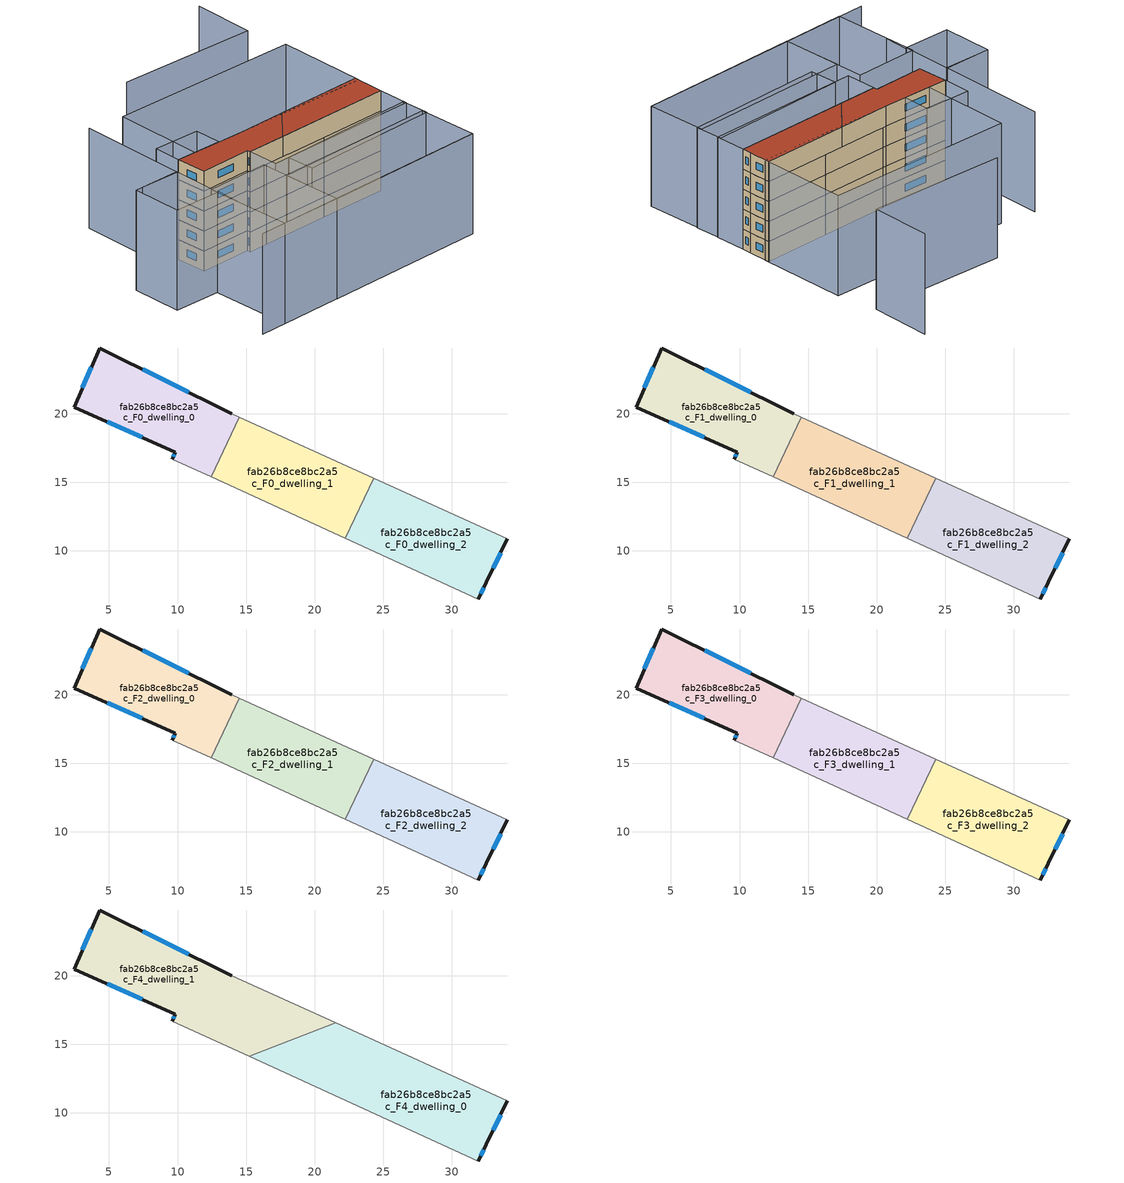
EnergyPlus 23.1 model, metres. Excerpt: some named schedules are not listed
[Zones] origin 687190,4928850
fab26b8ce8bc2a5c_F0_dwelling_0
 floor ground (EU_floor_Construction): 13.95,20 14.49,19.75 12.45,15.39 9.61,16.69 9.84,17.21 2.45,20.49 4.31,24.8 z0
 wall outside (EU_wall_Construction): 13.95,20 4.31,24.8 2.45,20.49 9.84,17.21 9.61,16.69 z0:3
 wall adiabatic (EU_wall_Construction): 14.49,19.75 13.95,20 / 9.61,16.69 12.45,15.39 z0:3
 wall to fab26b8ce8bc2a5c_F0_dwelling_1 (EU_wall_Construction): 12.45,15.39 14.49,19.75 z0:3
 window (EU_Window_Construction): 9.77,17.04 9.69,16.86 / 4.86,19.42 7.44,18.28 / 3.71,23.4 3.06,21.89 / 10.82,21.56 7.45,23.24 z0.98:2.02
fab26b8ce8bc2a5c_F0_dwelling_1
 floor ground (EU_floor_Construction): 24.29,15.32 22.23,10.93 12.45,15.39 14.49,19.75 z0
 wall adiabatic (EU_wall_Construction): 24.29,15.32 14.49,19.75 / 12.45,15.39 22.23,10.93 z0:3
 wall to fab26b8ce8bc2a5c_F0_dwelling_2 (EU_wall_Construction): 22.23,10.93 24.29,15.32 z0:3
fab26b8ce8bc2a5c_F0_dwelling_2
 floor ground (EU_floor_Construction): 34.05,10.89 32.51,7.71 31.93,6.5 22.23,10.93 24.29,15.32 z0
 wall outside (EU_wall_Construction): 31.93,6.5 32.51,7.71 34.05,10.89 z0:3
 wall adiabatic (EU_wall_Construction): 22.23,10.93 31.93,6.5 / 34.05,10.89 24.29,15.32 z0:3
 window (EU_Window_Construction): 33.01,8.74 33.55,9.85 / 32.12,6.89 32.32,7.31 z0.98:2.02
fab26b8ce8bc2a5c_F1_dwelling_0
 floor to fab26b8ce8bc2a5c_F0_dwelling_0 (EU_floor_Construction): 13.95,20 14.49,19.75 12.45,15.39 9.61,16.69 9.84,17.21 2.45,20.49 4.31,24.8 z3
 wall outside (EU_wall_Construction): 13.95,20 4.31,24.8 2.45,20.49 9.84,17.21 9.61,16.69 z3:6
 wall adiabatic (EU_wall_Construction): 14.49,19.75 13.95,20 / 9.61,16.69 12.45,15.39 z3:6
 wall to fab26b8ce8bc2a5c_F1_dwelling_1 (EU_wall_Construction): 12.45,15.39 14.49,19.75 z3:6
 window (EU_Window_Construction): 9.77,17.04 9.69,16.86 / 4.86,19.42 7.44,18.28 / 3.71,23.4 3.06,21.89 / 10.82,21.56 7.45,23.24 z3.98:5.02
fab26b8ce8bc2a5c_F1_dwelling_1
 floor to fab26b8ce8bc2a5c_F0_dwelling_1 (EU_floor_Construction): 24.29,15.32 22.23,10.93 12.45,15.39 14.49,19.75 z3
 wall adiabatic (EU_wall_Construction): 24.29,15.32 14.49,19.75 / 12.45,15.39 22.23,10.93 z3:6
 wall to fab26b8ce8bc2a5c_F1_dwelling_2 (EU_wall_Construction): 22.23,10.93 24.29,15.32 z3:6
fab26b8ce8bc2a5c_F1_dwelling_2
 floor to fab26b8ce8bc2a5c_F0_dwelling_2 (EU_floor_Construction): 34.05,10.89 32.51,7.71 31.93,6.5 22.23,10.93 24.29,15.32 z3
 wall outside (EU_wall_Construction): 31.93,6.5 32.51,7.71 34.05,10.89 z3:6
 wall adiabatic (EU_wall_Construction): 22.23,10.93 31.93,6.5 / 34.05,10.89 24.29,15.32 z3:6
 window (EU_Window_Construction): 33.01,8.74 33.55,9.85 / 32.12,6.89 32.32,7.31 z3.98:5.02
fab26b8ce8bc2a5c_F2_dwelling_0
 floor to fab26b8ce8bc2a5c_F1_dwelling_0 (EU_floor_Construction): 13.95,20 14.49,19.75 12.45,15.39 9.61,16.69 9.84,17.21 2.45,20.49 4.31,24.8 z6
 wall outside (EU_wall_Construction): 13.95,20 4.31,24.8 2.45,20.49 9.84,17.21 9.61,16.69 z6:9
 wall adiabatic (EU_wall_Construction): 14.49,19.75 13.95,20 / 9.61,16.69 12.45,15.39 z6:9
 wall to fab26b8ce8bc2a5c_F2_dwelling_1 (EU_wall_Construction): 12.45,15.39 14.49,19.75 z6:9
 window (EU_Window_Construction): 9.77,17.04 9.69,16.86 / 4.86,19.42 7.44,18.28 / 3.71,23.4 3.06,21.89 / 10.82,21.56 7.45,23.24 z6.98:8.02
fab26b8ce8bc2a5c_F2_dwelling_1
 floor to fab26b8ce8bc2a5c_F1_dwelling_1 (EU_floor_Construction): 24.29,15.32 22.23,10.93 12.45,15.39 14.49,19.75 z6
 wall adiabatic (EU_wall_Construction): 24.29,15.32 14.49,19.75 / 12.45,15.39 22.23,10.93 z6:9
 wall to fab26b8ce8bc2a5c_F2_dwelling_2 (EU_wall_Construction): 22.23,10.93 24.29,15.32 z6:9
fab26b8ce8bc2a5c_F2_dwelling_2
 floor to fab26b8ce8bc2a5c_F1_dwelling_2 (EU_floor_Construction): 34.05,10.89 32.51,7.71 31.93,6.5 22.23,10.93 24.29,15.32 z6
 wall outside (EU_wall_Construction): 31.93,6.5 32.51,7.71 34.05,10.89 z6:9
 wall adiabatic (EU_wall_Construction): 22.23,10.93 31.93,6.5 / 34.05,10.89 24.29,15.32 z6:9
 window (EU_Window_Construction): 33.01,8.74 33.55,9.85 / 32.12,6.89 32.32,7.31 z6.98:8.02
fab26b8ce8bc2a5c_F3_dwelling_0
 floor to fab26b8ce8bc2a5c_F2_dwelling_0 (EU_floor_Construction): 13.95,20 14.49,19.75 12.45,15.39 9.61,16.69 9.84,17.21 2.45,20.49 4.31,24.8 z9
 wall outside (EU_wall_Construction): 13.95,20 4.31,24.8 2.45,20.49 9.84,17.21 9.61,16.69 z9:12
 wall adiabatic (EU_wall_Construction): 14.49,19.75 13.95,20 / 9.61,16.69 12.45,15.39 z9:12
 wall to fab26b8ce8bc2a5c_F3_dwelling_1 (EU_wall_Construction): 12.45,15.39 14.49,19.75 z9:12
 window (EU_Window_Construction): 9.77,17.04 9.69,16.86 / 4.86,19.42 7.44,18.28 / 3.71,23.4 3.06,21.89 / 10.82,21.56 7.45,23.24 z9.98:11.02
fab26b8ce8bc2a5c_F3_dwelling_1
 floor to fab26b8ce8bc2a5c_F2_dwelling_1 (EU_floor_Construction): 24.29,15.32 22.23,10.93 12.45,15.39 14.49,19.75 z9
 wall adiabatic (EU_wall_Construction): 24.29,15.32 14.49,19.75 / 12.45,15.39 22.23,10.93 z9:12
 wall to fab26b8ce8bc2a5c_F3_dwelling_2 (EU_wall_Construction): 22.23,10.93 24.29,15.32 z9:12
fab26b8ce8bc2a5c_F3_dwelling_2
 floor to fab26b8ce8bc2a5c_F2_dwelling_2 (EU_floor_Construction): 34.05,10.89 32.51,7.71 31.93,6.5 22.23,10.93 24.29,15.32 z9
 wall outside (EU_wall_Construction): 31.93,6.5 32.51,7.71 34.05,10.89 z9:12
 wall adiabatic (EU_wall_Construction): 22.23,10.93 31.93,6.5 / 34.05,10.89 24.29,15.32 z9:12
 window (EU_Window_Construction): 33.01,8.74 33.55,9.85 / 32.12,6.89 32.32,7.31 z9.98:11.02
fab26b8ce8bc2a5c_F4_dwelling_0
 floor to fab26b8ce8bc2a5c_F3_dwelling_1 (EU_floor_Construction): 24.29,15.31 22.23,10.93 15.22,14.13 21.53,16.57 z12
 floor to fab26b8ce8bc2a5c_F3_dwelling_2 (EU_floor_Construction): 34.05,10.89 32.51,7.71 31.93,6.5 22.23,10.93 24.29,15.31 z12
 wall outside (EU_wall_Construction): 31.93,6.5 32.51,7.71 34.05,10.89 z12:15
 wall adiabatic (EU_wall_Construction): 34.05,10.89 21.53,16.57 / 15.22,14.13 31.93,6.5 z12:15
 wall to fab26b8ce8bc2a5c_F4_dwelling_1 (EU_wall_Construction): 21.53,16.57 15.22,14.13 z12:15
 window (EU_Window_Construction): 33.01,8.74 33.55,9.85 / 32.12,6.89 32.32,7.31 z12.98:14.02
 roof outside (EU_roof_Construction): 32.51,7.71 34.05,10.89 21.53,16.57 15.22,14.13 31.93,6.5 z15
fab26b8ce8bc2a5c_F4_dwelling_1
 floor to fab26b8ce8bc2a5c_F3_dwelling_0 (EU_floor_Construction): 13.95,20 14.49,19.75 12.45,15.39 9.61,16.69 9.84,17.21 2.45,20.49 4.31,24.8 z12
 floor to fab26b8ce8bc2a5c_F3_dwelling_1 (EU_floor_Construction): 21.53,16.57 15.22,14.13 12.45,15.39 14.49,19.75 z12
 wall outside (EU_wall_Construction): 13.95,20 4.31,24.8 2.45,20.49 9.84,17.21 9.61,16.69 z12:15
 wall adiabatic (EU_wall_Construction): 9.61,16.69 15.22,14.13 / 21.53,16.57 13.95,20 z12:15
 window (EU_Window_Construction): 9.77,17.04 9.69,16.86 / 4.86,19.42 7.44,18.28 / 3.71,23.4 3.06,21.89 / 10.82,21.56 7.45,23.24 z12.98:14.02
 roof outside (EU_roof_Construction): 21.53,16.57 13.95,20 4.31,24.8 2.45,20.49 9.84,17.21 9.61,16.69 15.22,14.13 z15
shading: -11.6,7.06 24.52,-9.08 / -2.33,16.78 -4.07,13.44 / 8.5,38.98 0.91,23.75 / 0.91,23.75 -4.74,26.57 / 46.08,37.38 41.68,28.91 / 41.68,28.91 22.5,38.87 / 24.71,-9.16 1.16,1.27 / 1.16,1.27 4.94,9.79 / 4.94,9.79 28.48,-0.64 / 28.48,-0.64 24.71,-9.16 / 9.83,11.29 30.05,2.61 / 30.05,2.61 28.36,-1.32 / 28.36,-1.32 8.15,7.36 / 8.15,7.36 9.83,11.29 / 1.2,1.29 -7.8,5.36 / -7.8,5.36 -2.15,17.83 / -2.15,17.83 6.84,13.76 / 6.84,13.76 1.2,1.29 / 9.61,16.69 31.93,6.5 / 31.93,6.5 29.93,2.11 / 29.93,2.11 7.61,12.3 / 7.61,12.3 9.61,16.69 / 0.95,23.83 -2.52,16.75 / -2.52,16.75 -9.21,20.03 / -9.21,20.03 -5.74,27.11 / -5.74,27.11 0.95,23.83 / 6.95,23.42 13.08,35.97 / 13.08,35.97 39.91,22.87 / 39.91,22.87 33.77,10.31 / 33.77,10.31 6.95,23.42 / 10.84,21.55 4.19,24.86 / 4.19,24.86 6.09,28.68 / 6.09,28.68 12.74,25.37 / 12.74,25.37 10.84,21.55 z0:15
[Building]
EU S2 Campaign: North Axis=0; Terrain=City; Solar Distribution=FullExterior
[Site:Location]
Bologna: Latitude=44.5; Longitude=11.25; Time Zone=1; Elevation=37
[SizingPeriod:WeatherFileDays]
AnnualSizingPeriod: Begin Month=1; Begin Day of Month=1; End Month=12; End Day of Month=31; Day of Week for Start Day=Monday; Use Weather File Daylight Saving Period=No; Use Weather File Rain and Snow Indicators=No
[MATERIAL]
EU_InternalMass_Material: Roughness=MediumRough; Thickness=0.1; Conductivity=1; Density=1800; Specific Heat=900; Thermal Absorptance=0.9; Solar Absorptance=0.7; Visible Absorptance=0.7
[MATERIAL:NOMASS] Roughness=MediumRough; Thermal Absorptance=0.9; Solar Absorptance=0.7; Visible Absorptance=0.7
Name | Thermal Resistance
EU_wall_NoMass | 0.905828
EU_roof_NoMass | 0.37593
EU_floor_NoMass | 0.67114
[WINDOWMATERIAL:SIMPLEGLAZINGSYSTEM]
EU_Window_SimpleGlazing: UFactor=4.52486; Solar Heat Gain Coefficient=0.85; Visible Transmittance=0.85
[CONSTRUCTION]
EU_wall_Construction: EU_wall_NoMass
EU_roof_Construction: EU_roof_NoMass
EU_floor_Construction: EU_floor_NoMass
EU_Window_Construction: EU_Window_SimpleGlazing
EU_InternalMass_Construction: EU_InternalMass_Material
[ZONE] Type=1; Multiplier=1; Ceiling Height=autocalculate; Floor Area=autocalculate; Part of Total Floor Area=Yes
Name | Volume
fab26b8ce8bc2a5c_F0_dwelling_0; fab26b8ce8bc2a5c_F0_dwelling_2; fab26b8ce8bc2a5c_F1_dwelling_2; fab26b8ce8bc2a5c_F2_dwelling_2; fab26b8ce8bc2a5c_F3_dwelling_2 | 155.837
fab26b8ce8bc2a5c_F1_dwelling_0; fab26b8ce8bc2a5c_F2_dwelling_0; fab26b8ce8bc2a5c_F3_dwelling_0 | 155.839
fab26b8ce8bc2a5c_F4_dwelling_0 | 233.737
fab26b8ce8bc2a5c_F0_dwelling_1; fab26b8ce8bc2a5c_F1_dwelling_1; fab26b8ce8bc2a5c_F2_dwelling_1; fab26b8ce8bc2a5c_F3_dwelling_1 | 155.827
fab26b8ce8bc2a5c_F4_dwelling_1 | 233.747
[INTERNALMASS] Construction=EU_InternalMass_Construction
Name | Zone or ZoneList | Surface Area
fab26b8ce8bc2a5c_F0_dwelling_0_EU_InternalMass | fab26b8ce8bc2a5c_F0_dwelling_0 | 51.9459
fab26b8ce8bc2a5c_F0_dwelling_1_EU_InternalMass | fab26b8ce8bc2a5c_F0_dwelling_1 | 51.9426
fab26b8ce8bc2a5c_F0_dwelling_2_EU_InternalMass | fab26b8ce8bc2a5c_F0_dwelling_2 | 51.9455
fab26b8ce8bc2a5c_F1_dwelling_0_EU_InternalMass | fab26b8ce8bc2a5c_F1_dwelling_0 | 51.9459
fab26b8ce8bc2a5c_F1_dwelling_1_EU_InternalMass | fab26b8ce8bc2a5c_F1_dwelling_1 | 51.9426
fab26b8ce8bc2a5c_F1_dwelling_2_EU_InternalMass | fab26b8ce8bc2a5c_F1_dwelling_2 | 51.9455
fab26b8ce8bc2a5c_F2_dwelling_0_EU_InternalMass | fab26b8ce8bc2a5c_F2_dwelling_0 | 51.9459
fab26b8ce8bc2a5c_F2_dwelling_1_EU_InternalMass | fab26b8ce8bc2a5c_F2_dwelling_1 | 51.9426
fab26b8ce8bc2a5c_F2_dwelling_2_EU_InternalMass | fab26b8ce8bc2a5c_F2_dwelling_2 | 51.9455
fab26b8ce8bc2a5c_F3_dwelling_0_EU_InternalMass | fab26b8ce8bc2a5c_F3_dwelling_0 | 51.9459
fab26b8ce8bc2a5c_F3_dwelling_1_EU_InternalMass | fab26b8ce8bc2a5c_F3_dwelling_1 | 51.9426
fab26b8ce8bc2a5c_F3_dwelling_2_EU_InternalMass | fab26b8ce8bc2a5c_F3_dwelling_2 | 51.9455
fab26b8ce8bc2a5c_F4_dwelling_0_EU_InternalMass | fab26b8ce8bc2a5c_F4_dwelling_0 | 77.9152
fab26b8ce8bc2a5c_F4_dwelling_1_EU_InternalMass | fab26b8ce8bc2a5c_F4_dwelling_1 | 77.9159
[OTHEREQUIPMENT] Fuel Type=Electricity; Design Level Calculation Method=Watts/Area; Power per Zone Floor Area=1; Fraction Latent=0; Fraction Radiant=0; Fraction Lost=0; Carbon Dioxide Generation Rate=0; EndUse Subcategory=EU_Step8_InternalGains
Name | Zone or ZoneList or Space or SpaceList | Schedule
EU_Step8_InternalGain_fab26b8ce8bc2a5c_F0_dwelling_0_f000 | fab26b8ce8bc2a5c_F0_dwelling_0 | EU_Step8_GainSchedule_fab26b8ce8bc2a5c_F0_dwelling_0_f000
EU_Step8_InternalGain_fab26b8ce8bc2a5c_F0_dwelling_1_f000 | fab26b8ce8bc2a5c_F0_dwelling_1 | EU_Step8_GainSchedule_fab26b8ce8bc2a5c_F0_dwelling_1_f000
EU_Step8_InternalGain_fab26b8ce8bc2a5c_F0_dwelling_2_f000 | fab26b8ce8bc2a5c_F0_dwelling_2 | EU_Step8_GainSchedule_fab26b8ce8bc2a5c_F0_dwelling_2_f000
EU_Step8_InternalGain_fab26b8ce8bc2a5c_F1_dwelling_0_f000 | fab26b8ce8bc2a5c_F1_dwelling_0 | EU_Step8_GainSchedule_fab26b8ce8bc2a5c_F1_dwelling_0_f000
EU_Step8_InternalGain_fab26b8ce8bc2a5c_F1_dwelling_1_f000 | fab26b8ce8bc2a5c_F1_dwelling_1 | EU_Step8_GainSchedule_fab26b8ce8bc2a5c_F1_dwelling_1_f000
EU_Step8_InternalGain_fab26b8ce8bc2a5c_F1_dwelling_2_f000 | fab26b8ce8bc2a5c_F1_dwelling_2 | EU_Step8_GainSchedule_fab26b8ce8bc2a5c_F1_dwelling_2_f000
EU_Step8_InternalGain_fab26b8ce8bc2a5c_F2_dwelling_0_f000 | fab26b8ce8bc2a5c_F2_dwelling_0 | EU_Step8_GainSchedule_fab26b8ce8bc2a5c_F2_dwelling_0_f000
EU_Step8_InternalGain_fab26b8ce8bc2a5c_F2_dwelling_1_f000 | fab26b8ce8bc2a5c_F2_dwelling_1 | EU_Step8_GainSchedule_fab26b8ce8bc2a5c_F2_dwelling_1_f000
EU_Step8_InternalGain_fab26b8ce8bc2a5c_F2_dwelling_2_f000 | fab26b8ce8bc2a5c_F2_dwelling_2 | EU_Step8_GainSchedule_fab26b8ce8bc2a5c_F2_dwelling_2_f000
EU_Step8_InternalGain_fab26b8ce8bc2a5c_F3_dwelling_0_f000 | fab26b8ce8bc2a5c_F3_dwelling_0 | EU_Step8_GainSchedule_fab26b8ce8bc2a5c_F3_dwelling_0_f000
EU_Step8_InternalGain_fab26b8ce8bc2a5c_F3_dwelling_1_f000 | fab26b8ce8bc2a5c_F3_dwelling_1 | EU_Step8_GainSchedule_fab26b8ce8bc2a5c_F3_dwelling_1_f000
EU_Step8_InternalGain_fab26b8ce8bc2a5c_F3_dwelling_2_f000 | fab26b8ce8bc2a5c_F3_dwelling_2 | EU_Step8_GainSchedule_fab26b8ce8bc2a5c_F3_dwelling_2_f000
EU_Step8_InternalGain_fab26b8ce8bc2a5c_F4_dwelling_0_f000 | fab26b8ce8bc2a5c_F4_dwelling_0 | EU_Step8_GainSchedule_fab26b8ce8bc2a5c_F4_dwelling_0_f000
EU_Step8_InternalGain_fab26b8ce8bc2a5c_F4_dwelling_1_f000 | fab26b8ce8bc2a5c_F4_dwelling_1 | EU_Step8_GainSchedule_fab26b8ce8bc2a5c_F4_dwelling_1_f000
[ZONEVENTILATION:DESIGNFLOWRATE] Schedule=EU_AlwaysOn; Design Flow Rate Calculation Method=AirChanges/Hour; Air Changes per Hour=0.73129; Ventilation Type=Natural; Fan Pressure Rise=0; Fan Total Efficiency=1; Constant Term Coefficient=1; Temperature Term Coefficient=0; Velocity Term Coefficient=0; Velocity Squared Term Coefficient=0; Minimum Indoor Temperature=-100; Maximum Indoor Temperature=100; Delta Temperature=-100; Minimum Outdoor Temperature=-100; Maximum Outdoor Temperature=100; Maximum Wind Speed=40
Name | Zone or ZoneList or Space or SpaceList
EU_ConstantAir_fab26b8ce8bc2a5c_F0_dwelling_0 | fab26b8ce8bc2a5c_F0_dwelling_0
EU_ConstantAir_fab26b8ce8bc2a5c_F0_dwelling_1 | fab26b8ce8bc2a5c_F0_dwelling_1
EU_ConstantAir_fab26b8ce8bc2a5c_F0_dwelling_2 | fab26b8ce8bc2a5c_F0_dwelling_2
EU_ConstantAir_fab26b8ce8bc2a5c_F1_dwelling_0 | fab26b8ce8bc2a5c_F1_dwelling_0
EU_ConstantAir_fab26b8ce8bc2a5c_F1_dwelling_1 | fab26b8ce8bc2a5c_F1_dwelling_1
EU_ConstantAir_fab26b8ce8bc2a5c_F1_dwelling_2 | fab26b8ce8bc2a5c_F1_dwelling_2
EU_ConstantAir_fab26b8ce8bc2a5c_F2_dwelling_0 | fab26b8ce8bc2a5c_F2_dwelling_0
EU_ConstantAir_fab26b8ce8bc2a5c_F2_dwelling_1 | fab26b8ce8bc2a5c_F2_dwelling_1
EU_ConstantAir_fab26b8ce8bc2a5c_F2_dwelling_2 | fab26b8ce8bc2a5c_F2_dwelling_2
EU_ConstantAir_fab26b8ce8bc2a5c_F3_dwelling_0 | fab26b8ce8bc2a5c_F3_dwelling_0
EU_ConstantAir_fab26b8ce8bc2a5c_F3_dwelling_1 | fab26b8ce8bc2a5c_F3_dwelling_1
EU_ConstantAir_fab26b8ce8bc2a5c_F3_dwelling_2 | fab26b8ce8bc2a5c_F3_dwelling_2
EU_ConstantAir_fab26b8ce8bc2a5c_F4_dwelling_0 | fab26b8ce8bc2a5c_F4_dwelling_0
EU_ConstantAir_fab26b8ce8bc2a5c_F4_dwelling_1 | fab26b8ce8bc2a5c_F4_dwelling_1
[HVACTEMPLATE:THERMOSTAT] Constant Heating Setpoint=20; Constant Cooling Setpoint=50
EU_HeatOnly_fab26b8ce8bc2a5c_F0_dwelling_0; EU_HeatOnly_fab26b8ce8bc2a5c_F0_dwelling_1; EU_HeatOnly_fab26b8ce8bc2a5c_F0_dwelling_2; EU_HeatOnly_fab26b8ce8bc2a5c_F1_dwelling_0; EU_HeatOnly_fab26b8ce8bc2a5c_F1_dwelling_1; EU_HeatOnly_fab26b8ce8bc2a5c_F1_dwelling_2; EU_HeatOnly_fab26b8ce8bc2a5c_F2_dwelling_0; EU_HeatOnly_fab26b8ce8bc2a5c_F2_dwelling_1; EU_HeatOnly_fab26b8ce8bc2a5c_F2_dwelling_2; EU_HeatOnly_fab26b8ce8bc2a5c_F3_dwelling_0; EU_HeatOnly_fab26b8ce8bc2a5c_F3_dwelling_1; EU_HeatOnly_fab26b8ce8bc2a5c_F3_dwelling_2; EU_HeatOnly_fab26b8ce8bc2a5c_F4_dwelling_0; EU_HeatOnly_fab26b8ce8bc2a5c_F4_dwelling_1
[HVACTEMPLATE:ZONE:IDEALLOADSAIRSYSTEM] System Availability Schedule=EU_AlwaysOn; Maximum Heating Supply Air Temperature=50; Minimum Cooling Supply Air Temperature=13; Maximum Heating Supply Air Humidity Ratio=0.0156; Minimum Cooling Supply Air Humidity Ratio=0.0077; Heating Limit=NoLimit; Cooling Limit=NoLimit; Heating Availability Schedule=EU_AlwaysOn; Cooling Availability Schedule=EU_CoolingOff; Dehumidification Control Type=ConstantSensibleHeatRatio; Cooling Sensible Heat Ratio=0.7; Dehumidification Setpoint=60; Humidification Control Type=None; Humidification Setpoint=30; Outdoor Air Method=None; Outdoor Air Flow Rate per Person=0.00944; Outdoor Air Flow Rate per Zone Floor Area=0; Outdoor Air Flow Rate per Zone=0; Demand Controlled Ventilation Type=None; Outdoor Air Economizer Type=NoEconomizer; Heat Recovery Type=None; Sensible Heat Recovery Effectiveness=0.7; Latent Heat Recovery Effectiveness=0.65
Name | Template Thermostat
fab26b8ce8bc2a5c_F0_dwelling_0 | EU_HeatOnly_fab26b8ce8bc2a5c_F0_dwelling_0
fab26b8ce8bc2a5c_F0_dwelling_1 | EU_HeatOnly_fab26b8ce8bc2a5c_F0_dwelling_1
fab26b8ce8bc2a5c_F0_dwelling_2 | EU_HeatOnly_fab26b8ce8bc2a5c_F0_dwelling_2
fab26b8ce8bc2a5c_F1_dwelling_0 | EU_HeatOnly_fab26b8ce8bc2a5c_F1_dwelling_0
fab26b8ce8bc2a5c_F1_dwelling_1 | EU_HeatOnly_fab26b8ce8bc2a5c_F1_dwelling_1
fab26b8ce8bc2a5c_F1_dwelling_2 | EU_HeatOnly_fab26b8ce8bc2a5c_F1_dwelling_2
fab26b8ce8bc2a5c_F2_dwelling_0 | EU_HeatOnly_fab26b8ce8bc2a5c_F2_dwelling_0
fab26b8ce8bc2a5c_F2_dwelling_1 | EU_HeatOnly_fab26b8ce8bc2a5c_F2_dwelling_1
fab26b8ce8bc2a5c_F2_dwelling_2 | EU_HeatOnly_fab26b8ce8bc2a5c_F2_dwelling_2
fab26b8ce8bc2a5c_F3_dwelling_0 | EU_HeatOnly_fab26b8ce8bc2a5c_F3_dwelling_0
